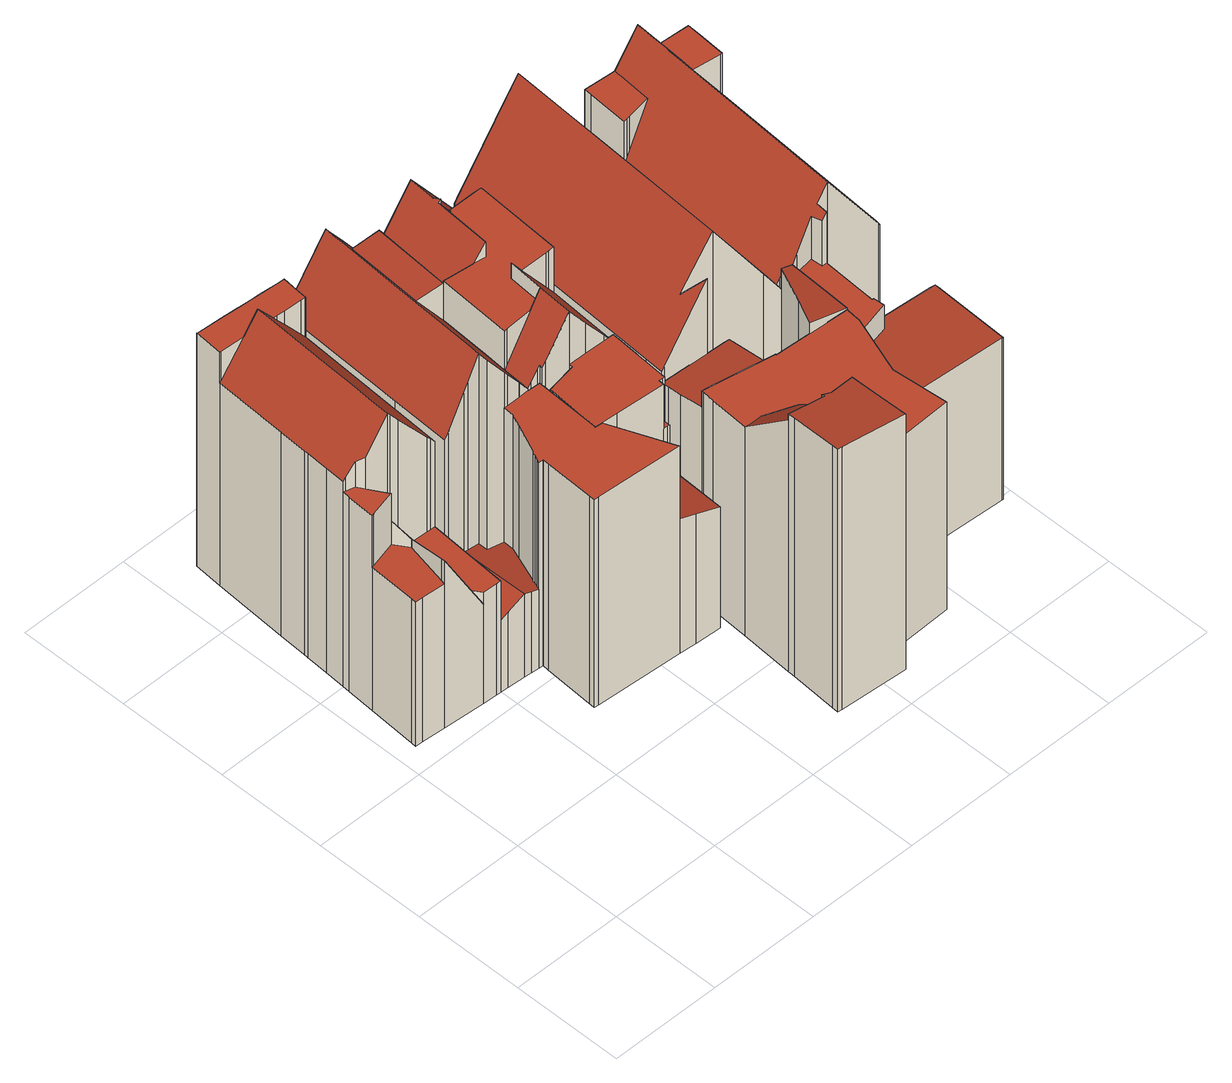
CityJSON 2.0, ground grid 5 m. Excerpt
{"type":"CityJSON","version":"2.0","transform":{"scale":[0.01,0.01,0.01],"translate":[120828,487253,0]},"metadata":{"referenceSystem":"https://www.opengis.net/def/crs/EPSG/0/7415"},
"CityObjects":{
"building1":{"type":"Building","attributes":{"dak_type":"slanted","data_area":37.98,"data_coverage":0.79,"geconstateerd":false,"gid":16989538,"h_dak_50p":11.69,"h_dak_70p":12.41,"h_dak_max":13.31,"h_dak_min":3.98,"h_maaiveld":0.32,"kas_warenhuis":false,"lod11_replace":false,"ondergronds_type":"above ground","oorspronkelijkbouwjaar":1005,"pw_actueel":"yes","pw_bron":"ahn3","reconstructie_methode":"tudelft3d-geoflow","reconstruction_skipped":false,"rmse_lod12":3.16,"rmse_lod13":1.76,"rmse_lod22":0.305,"rn":1,"status":"Pand in gebruik","t_run":114.34,"val3dity_codes_lod12":"[]","val3dity_codes_lod13":"[]","val3dity_codes_lod22":"[303]"},"children":["building1-1"]},
"building1-1":{"type":"BuildingPart","parents":["building1"],"geometry":[{"type":"Solid","lod":"2.2","boundaries":[[[[0,1,2,3,4,5,6,7,8,9,10,11,12,13,14,15,16,17,18,19,20,21,22,23,24,25,26,27,28,29]],[[30,8,7,31,32]],[[33,1,0,34,35]],[[36,6,5,37]],[[38,12,11,39]],[[40,24,23,41]],[[42,17,16,43]],[[37,5,4,44]],[[45,46,25,24,40]],[[47,48,19,18,49]],[[49,18,17,42]],[[31,7,6,36]],[[32,31,50,51]],[[52,53,54]],[[55,56,57]],[[58,59,57]],[[59,58,60,61]],[[43,16,15,62]],[[63,64,48,47]],[[65,66,22,21,67]],[[68,9,8,30]],[[69,13,12,38]],[[62,15,14,70]],[[71,72,26,25,46]],[[73,74,72,71]],[[75,76,77,78,79]],[[46,45,80]],[[77,76,75,80]],[[75,76,74,73]],[[79,78,81,82]],[[82,81,83,84]],[[85,86,87,88]],[[89,90,91,92]],[[70,14,13,69]],[[61,60,93,94]],[[94,93,64,63]],[[95,20,19,48]],[[67,21,20,95]],[[96,2,1,33]],[[97,98,76,75]],[[99,100,98,97,101]],[[101,97,102,103]],[[35,34,100,99]],[[104,29,28,105]],[[105,28,27,106]],[[106,27,26,72]],[[34,0,29,104]],[[44,4,3,107]],[[39,11,10,108]],[[109,96,90,89]],[[107,3,2,96,109]],[[84,83,110,111]],[[112,113,86,85]],[[108,10,9,68]],[[51,50,54]],[[56,55,53,52]],[[92,91,103,114]],[[115,111,110,113,112]],[[114,103,102,111,115]],[[41,23,22,66]],[[116,117,66,65]],[[88,87,117,116]],[[75,73,71,46,80]],[[34,104,105,106,72,74,76,98,100]],[[37,44,107,109,89,92,114,115,118,119,120,121,122,52,54,50,31,36]],[[103,91,90,96,33,35,99,101]],[[113,110,83,81,78,77,80,45,40,41,66,117,87,86]],[[62,70,69,38,39,108,68,30,32,51,54,53,55,57,59,61,94,63,47,49,42,43]],[[111,102,97,75,79,82,84]],[[88,116,65,67,95,48,64,93,60,58,57,56,52,122,121,120,119,118,115,112,85]]]],"semantics":{"surfaces":[{"type":"GroundSurface"},{"type":"WallSurface","on_footprint_edge":true},{"type":"WallSurface","on_footprint_edge":false},{"type":"RoofSurface"}],"values":[[0,1,1,1,1,1,1,1,1,1,1,1,2,2,2,2,2,1,2,1,1,1,1,1,2,2,2,2,2,2,2,2,2,1,2,2,1,1,1,2,2,2,2,1,1,1,1,1,1,2,1,2,2,1,2,2,2,2,2,1,2,2,3,3,3,3,3,3,3,3]]}}]},
"building2":{"type":"Building","attributes":{"dak_type":"slanted","data_area":53.43,"data_coverage":0.822,"geconstateerd":false,"gid":16989532,"h_dak_50p":11.53,"h_dak_70p":12.73,"h_dak_max":14,"h_dak_min":3.99,"h_maaiveld":0.319,"kas_warenhuis":false,"lod11_replace":false,"ondergronds_type":"above ground","oorspronkelijkbouwjaar":1005,"pw_actueel":"yes","pw_bron":"ahn3","reconstructie_methode":"tudelft3d-geoflow","reconstruction_skipped":false,"rmse_lod12":2.95,"rmse_lod13":1.25,"rmse_lod22":0.203,"rn":1,"status":"Pand in gebruik","t_run":145.62,"val3dity_codes_lod12":"[]","val3dity_codes_lod13":"[]","val3dity_codes_lod22":"[]"},"children":["building2-1"]},
"building2-1":{"type":"BuildingPart","parents":["building2"],"geometry":[{"type":"Solid","lod":"2.2","boundaries":[[[[123,124,125,126,127,128,129,130,131,132,133,134,135,136,137,138,139,140,141,142,143,144,145,146,147,148,23,149,150,151,152,153,17,154,155,156,157,158,159]],[[160,161,162,163]],[[164,123,159,165]],[[166,137,136,167]],[[167,136,135,168]],[[169,170,171,172]],[[173,143,142,174]],[[175,164,176]],[[177,131,130,178]],[[179,155,154,180]],[[181,156,155,179]],[[165,159,158,182]],[[183,147,146,184]],[[184,146,145,185]],[[186,185,145,144,187]],[[188,139,138,161,160]],[[174,142,141,189]],[[161,138,137,166]],[[190,191,185,186]],[[192,148,147,183]],[[193,23,148,192]],[[194,195,196,197]],[[198,199,195,194]],[[200,132,131,177]],[[182,158,157,201]],[[201,157,156,181]],[[202,17,153,203]],[[180,154,17,202]],[[204,205,170,169]],[[206,127,126,207]],[[208,209,210]],[[211,125,124,208]],[[212,134,133,213]],[[209,208,124,123,164,175]],[[187,144,143,173]],[[197,196,191,190]],[[214,215,216,217]],[[218,129,128,219]],[[217,216,220,221]],[[221,220,219,222]],[[222,219,128,127,206]],[[178,130,129,218]],[[207,126,125,211]],[[223,140,139,188]],[[189,141,140,223]],[[163,162,213,224]],[[224,213,133,132,200]],[[168,135,134,212]],[[203,153,152,225]],[[225,152,151,226,227]],[[227,226,228,229]],[[229,228,230,231]],[[232,150,149,233]],[[233,149,23,193]],[[226,151,150,232]],[[231,230,234,235]],[[236,237,238,239]],[[235,234,237,236]],[[239,238,205,204,240]],[[240,204,215,214]],[[172,171,199,198]],[[209,175,176,210]],[[168,212,213,162,161,166,167]],[[230,228,226,232,233,193,192,183,241,242,243]],[[203,225,227,229,231,235,236,244,245,246,247,248,179,180,202]],[[239,240,214,217,221,222,206,207,211,208,210,176,164,165,182,201,181,179,248,247,246,245,244,236]],[[237,234,230,243,242,241,183,184,185,191,196,195,199,171,170,205,238]],[[169,172,198,194,197,190,186,187,173,174,189,223,188,160,163,224,200,177,178,218,219,220,216,215,204]]]],"semantics":{"surfaces":[{"type":"GroundSurface"},{"type":"WallSurface","on_footprint_edge":false},{"type":"WallSurface","on_footprint_edge":true},{"type":"RoofSurface"}],"values":[[0,1,2,2,2,1,2,1,2,2,2,2,2,2,2,2,2,2,1,2,2,1,1,2,2,2,2,2,1,2,1,2,2,2,2,1,1,2,1,1,2,2,2,2,2,1,2,2,2,2,1,1,2,2,2,1,1,1,1,1,1,3,3,3,3,3,3,3]]}}]},
"building3":{"type":"Building","attributes":{"dak_type":"slanted","data_area":38.58,"data_coverage":0.84,"geconstateerd":false,"gid":16989536,"h_dak_50p":11.95,"h_dak_70p":12.9,"h_dak_max":14.07,"h_dak_min":8.56,"h_maaiveld":1.52,"kas_warenhuis":false,"lod11_replace":false,"ondergronds_type":"above ground","oorspronkelijkbouwjaar":1005,"pw_actueel":"yes","pw_bron":"ahn3","reconstructie_methode":"tudelft3d-geoflow","reconstruction_skipped":false,"rmse_lod12":2.09,"rmse_lod13":1.74,"rmse_lod22":0.554,"rn":1,"status":"Pand in gebruik","t_run":116.1,"val3dity_codes_lod12":"[]","val3dity_codes_lod13":"[]","val3dity_codes_lod22":"[]"},"children":["building3-1"]},
"building3-1":{"type":"BuildingPart","parents":["building3"],"geometry":[{"type":"Solid","lod":"2.2","boundaries":[[[[249,250,251,252,253,254,255,256,257,258,259,260,261,262,263,264,265,266,267,268,269,270,271,272,273,274,275,276,277,278,279,280,281,282]],[[283,277,276,284]],[[285,273,272,286]],[[287,288,289,290,291]],[[292,293,288,287]],[[293,268,267,294]],[[295,266,265,296]],[[297,270,269,298]],[[284,276,275,299]],[[300,271,270,297]],[[301,302,303,304]],[[305,282,281,306]],[[306,281,280,307]],[[308,258,257,309]],[[310,260,259,311]],[[311,259,258,308]],[[312,261,260,310,313]],[[314,315,316,317]],[[318,319,320,321]],[[321,320,322]],[[299,275,274,323]],[[286,272,271,300]],[[313,310,315,314]],[[317,316,309,324]],[[325,294,267,266,295]],[[298,269,268,293,292]],[[326,327,322]],[[328,329,294,325]],[[330,249,282,305]],[[331,255,254,332]],[[333,334,335,336]],[[291,290,319,318]],[[290,289,337,338]],[[339,340,341]],[[342,343,341]],[[344,345,323,346]],[[336,335,253,252,347]],[[348,349,340,339]],[[347,252,251,350]],[[351,279,278,352]],[[353,354,355]],[[354,353,343,342]],[[296,265,264,356]],[[356,264,263,357]],[[358,262,261,312]],[[357,263,262,358]],[[338,337,329,328]],[[352,278,277,283]],[[359,360,361]],[[345,344,361]],[[360,359,302,301]],[[332,254,253,335]],[[327,256,255,331]],[[362,363,334,333]],[[363,362,355]],[[346,323,274,273,285,364]],[[364,285,349,348]],[[324,309,257,256,327,326]],[[304,303,365,366]],[[367,250,249,330]],[[368,369,370,371]],[[372,373,374]],[[366,365,375,373,372]],[[373,375,376]],[[371,370,376]],[[350,251,250,367,377]],[[377,367,369,368]],[[307,280,279,351]],[[309,316,315,310,311,308]],[[294,329,337,289,288,293]],[[338,328,325,295,296,356,357,358,312,313,314,317,324,326,322,320,319,290]],[[334,363,355,354,342,291,318,321,322,327,331,332,335]],[[340,349,285,286,300,297,298,292,287,291,342,341]],[[374,378,351,352,283,284,299,323,345,361,360,301,304,366,372]],[[376,370,369,367,330,305,306,307,351,378,374,373]],[[371,376,375,365,303,302,359,361,344,346,364,348,339,341,343,353,355,362,333,336,347,350,377,368]]]],"semantics":{"surfaces":[{"type":"GroundSurface"},{"type":"WallSurface","on_footprint_edge":true},{"type":"WallSurface","on_footprint_edge":false},{"type":"RoofSurface"}],"values":[[0,1,1,2,2,1,1,1,1,1,2,1,1,1,1,1,1,2,2,2,1,1,2,2,1,1,2,2,1,1,2,2,2,2,2,2,1,2,1,1,2,2,1,1,1,1,2,1,2,2,2,1,1,2,2,1,2,1,2,1,2,2,2,2,2,1,2,1,3,3,3,3,3,3,3,3]]}}]},
"building4":{"type":"Building","attributes":{"dak_type":"slanted","data_area":44.9,"data_coverage":0.927,"geconstateerd":false,"gid":16989530,"h_dak_50p":11.77,"h_dak_70p":12.56,"h_dak_max":14.57,"h_dak_min":10.55,"h_maaiveld":0.948,"kas_warenhuis":false,"lod11_replace":false,"ondergronds_type":"above ground","oorspronkelijkbouwjaar":1005,"pw_actueel":"yes","pw_bron":"ahn3","reconstructie_methode":"tudelft3d-geoflow","reconstruction_skipped":false,"rmse_lod12":1.11,"rmse_lod13":2.36,"rmse_lod22":0.375,"rn":1,"status":"Pand in gebruik","t_run":96.39,"val3dity_codes_lod12":"[]","val3dity_codes_lod13":"[]","val3dity_codes_lod22":"[]"},"children":["building4-1"]},
"building4-1":{"type":"BuildingPart","parents":["building4"],"geometry":[{"type":"Solid","lod":"2.2","boundaries":[[[[379,380,381,382,383,384,385,386,387,388,389,390,391,392,393,394,395,396,397,398,399,400,401,402,403,404,405,406,407,408]],[[409,403,402,410]],[[411,400,399,412]],[[413,401,400,411]],[[414,394,393,415]],[[416,388,387,417]],[[417,387,386,418]],[[419,379,408,420]],[[421,380,379,419]],[[410,402,401,413]],[[412,399,398,422]],[[423,382,381,424]],[[425,389,388,416]],[[426,391,390,427]],[[428,396,395,429]],[[429,395,394,414]],[[430,431,432,433]],[[434,435,436,437]],[[438,384,383,439]],[[427,390,389,425]],[[437,436,440,441]],[[415,393,392,442]],[[441,440,443,444]],[[445,407,406,446]],[[447,448,435,434]],[[422,398,397,432]],[[433,432,397,396,428]],[[449,450,431,430]],[[451,452,450,449]],[[453,404,403,409]],[[454,455,452,451]],[[446,406,405,455,454]],[[455,405,404,453]],[[420,408,407,445]],[[424,381,380,421]],[[456,385,384,438]],[[418,386,385,456,457]],[[457,456,448,447]],[[444,443,458,459,460]],[[460,459,461,462]],[[459,458,463,464]],[[464,463,465,466]],[[466,465,467]],[[468,442,392,391,426]],[[462,461,442,468]],[[439,383,382,423]],[[453,409,410,413,411,412,422,432,431,450,452,455]],[[443,440,436,435,448,456,438,439,423,424,421,419,420,445,446,454,451,449,430,433,428,429,414,415,469,467,465,463,458]],[[467,469,415,442,461,459,464,466]],[[441,444,460,462,468,426,427,425,416,417,418,457,447,434,437]]]],"semantics":{"surfaces":[{"type":"GroundSurface"},{"type":"WallSurface","on_footprint_edge":true},{"type":"WallSurface","on_footprint_edge":false},{"type":"RoofSurface"}],"values":[[0,1,1,1,1,1,1,1,1,1,1,1,1,1,1,1,2,2,1,1,2,1,2,1,2,1,1,2,2,1,2,1,1,1,1,1,1,2,2,2,2,2,2,1,2,1,3,3,3,3]]}}]},
"building5":{"type":"Building","attributes":{"dak_type":"slanted","data_area":66.9,"data_coverage":0.853,"geconstateerd":false,"gid":16989534,"h_dak_50p":13.22,"h_dak_70p":14.23,"h_dak_max":16,"h_dak_min":4,"h_maaiveld":1.53,"kas_warenhuis":false,"lod11_replace":false,"ondergronds_type":"above ground","oorspronkelijkbouwjaar":1005,"pw_actueel":"yes","pw_bron":"ahn3","reconstructie_methode":"tudelft3d-geoflow","reconstruction_skipped":false,"rmse_lod12":2.83,"rmse_lod13":1.52,"rmse_lod22":0.281,"rn":1,"status":"Pand in gebruik","t_run":102.99,"val3dity_codes_lod12":"[]","val3dity_codes_lod13":"[303]","val3dity_codes_lod22":"[303]"},"children":["building5-1"]},
"building5-1":{"type":"BuildingPart","parents":["building5"],"geometry":[{"type":"Solid","lod":"2.2","boundaries":[[[[470,471,472,473,474,475,476,477,478,479,480,481,482,483,484,485,486,487,488,489,490,491,492,493]],[[494,470,493,495]],[[496,492,491,497]],[[498,486,485,499]],[[500,501,484,483,502]],[[503,504,501,500]],[[505,506,507,504,503]],[[508,509,507,506]],[[502,483,482,510]],[[511,475,474,512]],[[513,476,475,511]],[[514,487,486,498]],[[515,473,472,516]],[[517,518,519,520]],[[495,493,492,496]],[[521,490,489,522]],[[497,491,490,521,523]],[[523,521,518,517]],[[524,488,487,514]],[[522,489,488,524]],[[499,485,484,501]],[[506,507,525,526]],[[526,525,479,478,527]],[[510,482,481,528,529]],[[529,528,507,506,505]],[[520,519,509,508]],[[530,480,479,525]],[[528,481,480,530]],[[512,474,473,515]],[[516,472,471,531]],[[532,477,476,513]],[[527,478,477,532]],[[531,471,470,494]],[[499,501,504,507,509,519,518,521,522,524,514,498]],[[529,505,503,500,502,510]],[[528,530,525,507]],[[533,534,535,520,508,506,526,527,532,513,511,512]],[[535,534,533,512,515,516,531,494,495,496,497,523,517,520]]]],"semantics":{"surfaces":[{"type":"GroundSurface"},{"type":"WallSurface","on_footprint_edge":true},{"type":"WallSurface","on_footprint_edge":false},{"type":"RoofSurface"}],"values":[[0,1,1,1,1,2,2,2,1,1,1,1,1,2,1,1,1,2,1,1,1,2,1,1,2,2,1,1,1,1,1,1,1,3,3,3,3,3]]}}]},
"building6":{"type":"Building","attributes":{"dak_type":"slanted","data_area":63.16,"data_coverage":0.854,"geconstateerd":false,"gid":14483282,"h_dak_50p":11.99,"h_dak_70p":12.71,"h_dak_max":14.38,"h_dak_min":9.49,"h_maaiveld":1.38,"kas_warenhuis":false,"lod11_replace":false,"ondergronds_type":"above ground","oorspronkelijkbouwjaar":1005,"pw_actueel":"yes","pw_bron":"ahn3","reconstructie_methode":"tudelft3d-geoflow","reconstruction_skipped":false,"rmse_lod12":1.67,"rmse_lod13":1.71,"rmse_lod22":0.0853,"rn":1,"status":"Pand in gebruik","t_run":141.23,"val3dity_codes_lod12":"[]","val3dity_codes_lod13":"[]","val3dity_codes_lod22":"[]"},"children":["building6-1"]},
"building6-1":{"type":"BuildingPart","parents":["building6"],"geometry":[{"type":"Solid","lod":"2.2","boundaries":[[[[536,537,538,539,540,541,542,543,544,545,546,547,548,549,550,551,552,553,554,555,556,557,558,559,560,561,562,563,564,565,566,567,568,569,570,571,572,573]],[[574,542,541,575]],[[576,570,569,577]],[[578,553,552,579]],[[580,567,566,581]],[[582,538,537,583]],[[579,552,551,584]],[[585,539,538,582]],[[586,554,553,578]],[[587,555,554,586]],[[588,589,590,591]],[[592,560,559,593]],[[594,549,548,595]],[[596,544,543,597]],[[598,556,555,587]],[[599,557,556,598]],[[600,601,589,588]],[[595,548,547,602]],[[584,551,550,590]],[[603,580,604,605]],[[591,590,550,549,594]],[[606,607,536,573,608]],[[608,573,572,609]],[[609,572,571,610]],[[575,541,540,611]],[[612,613,611,614]],[[615,616,617,618]],[[619,565,564,620]],[[621,545,544,596]],[[613,612,622]],[[623,624,622]],[[583,537,536,607]],[[605,604,625,626]],[[627,568,567,580,603]],[[577,569,568,627]],[[624,623,616,615]],[[593,559,558,628]],[[629,561,560,592,630]],[[630,592,631,632]],[[632,631,601,600]],[[618,617,607,606]],[[614,611,540,539,585]],[[633,634,602,635]],[[635,602,547,546,636]],[[581,566,565,619]],[[628,558,557,599]],[[637,562,561,629]],[[638,639,640,641]],[[642,643,634,633]],[[641,640,643,642]],[[636,546,545,621]],[[610,571,570,576]],[[597,543,542,574]],[[639,563,562,637]],[[620,564,563,639,638]],[[626,625,644]],[[645,646,647,648,621,596,597,574,575,611,613,622,624,615,618,606,608,649,650,651,652]],[[616,623,622,612,614,585,582,583,607,617]],[[592,593,628,599,598,587,586,578,579,584,590,589,601,631]],[[636,621,648,647,646,645,652,651,650,649,608,609,653,654,644,625,604,580,581,619,620,638,641,642,633,635]],[[609,610,576,577,627,603,605,626,644,654,653]],[[600,588,591,594,595,602,634,643,640,639,637,629,630,632]]]],"semantics":{"surfaces":[{"type":"GroundSurface"},{"type":"WallSurface","on_footprint_edge":true},{"type":"WallSurface","on_footprint_edge":false},{"type":"RoofSurface"}],"values":[[0,1,1,1,1,1,1,1,1,1,2,1,1,1,1,1,2,1,1,2,1,1,1,1,1,2,2,1,1,2,2,1,2,1,1,2,1,1,2,2,2,1,2,1,1,1,1,2,2,2,1,1,1,1,1,2,3,3,3,3,3,3]]}}]}
},
"vertices":[
[109,1345,32],[117,1470,32],[119,1504,32],[125,1596,32],[132,1696,32],[133,1714,32],[141,1839,32],[163,2172,32],[172,2298,32],[175,2297,32],[285,2287,32],[352,2280,32],[391,2276,32],[421,2274,32],[474,2268,32],[478,2268,32],[552,2261,32],[576,2259,32],[571,2190,32],[568,2141,32],[568,2138,32],[522,1453,32],[521,1440,32],[498,1082,32],[479,1084,32],[416,1088,32],[230,1100,32],[124,1107,32],[93,1109,32],[94,1131,32],[172,2298,1238],[163,2172,1080],[163,2172,1236],[117,1470,1037],[109,1345,772],[109,1345,1039],[141,1839,1085],[133,1714,1086],[391,2276,1244],[352,2280,1243],[479,1084,607],[498,1082,608],[576,2259,1249],[552,2261,1249],[132,1696,1087],[416,1088,605],[416,1088,543],[568,2141,1247],[568,2141,1042],[571,2190,1248],[168,2172,1086],[168,2172,1236],[343,2159,1340],[343,2159,1240],[273,2164,1239],[413,2153,1242],[413,2153,1247],[417,2153,1242],[431,2152,1223],[431,2152,1243],[466,2149,1178],[466,2149,1244],[478,2268,1247],[565,2141,1247],[565,2141,1045],[521,1440,1050],[521,1440,610],[522,1453,1050],[175,2297,1238],[421,2274,1245],[474,2268,1247],[230,1100,896],[230,1100,777],[235,1120,889],[235,1120,776],[278,1315,816],[278,1315,772],[278,1315,602],[291,1376,603],[291,1376,793],[385,1139,604],[295,1393,603],[295,1393,787],[292,1393,603],[292,1393,792],[346,1451,1284],[346,1451,605],[484,1443,609],[484,1443,1100],[131,1501,1107],[131,1501,1036],[170,1492,1035],[170,1492,1165],[545,2143,1072],[545,2143,1246],[568,2138,1042],[119,1504,1037],[239,1379,892],[239,1379,771],[119,1348,1038],[119,1348,772],[239,1379,1034],[190,1460,990],[190,1460,1035],[94,1131,777],[93,1109,777],[124,1107,777],[125,1596,1088],[285,2287,1242],[119,1504,1090],[296,1454,603],[296,1454,787],[308,1453,1334],[308,1453,604],[190,1460,1196],[296,1454,1350],[501,1442,1078],[501,1442,609],[297,1462,1350],[301,1527,1349],[310,1651,1347],[318,1786,1345],[341,2127,1340],
[968,2169,32],[945,1821,32],[930,1594,32],[924,1508,32],[916,1384,32],[914,1361,32],[919,1360,32],[970,1357,32],[954,1124,32],[949,1053,32],[981,1050,32],[1172,1038,32],[1301,1029,32],[1282,752,32],[1166,760,32],[1088,765,32],[702,791,32],[681,792,32],[683,818,32],[698,1042,32],[700,1069,32],[697,1069,32],[679,1070,32],[643,1073,32],[613,1075,32],[534,1080,32],[498,1091,32],[516,1364,32],[518,1386,32],[536,1658,32],[574,2232,32],[612,2255,32],[768,2241,32],[774,2240,32],[842,2234,32],[955,2223,32],[971,2222,32],[1088,765,1106],[1088,765,729],[1076,796,732],[1076,796,1105],[968,2169,1085],[971,2222,1084],[1166,760,700],[1282,752,657],[1301,1029,644],[788,1311,1087],[788,1311,395],[763,1257,406],[763,1257,1089],[700,1069,1096],[698,1042,1097],[968,2169,1280],[838,2178,1273],[954,1124,1093],[970,1357,1084],[768,2241,1380],[612,2255,1131],[774,2240,1372],[955,2223,1108],[613,1075,462],[643,1073,453],[679,1070,442],[679,1070,1096],[697,1069,1096],[702,791,1107],[683,818,1106],[686,1086,1096],[686,1086,439],[534,1080,421],[498,1082,402],[697,1118,1094],[697,1118,434],[697,1109,435],[697,1109,1095],[703,1124,1094],[703,1124,432],[949,1053,1096],[842,2234,1273],[576,2259,1074],[574,2232,1074],[791,1359,1085],[791,1359,391],[916,1384,1091],[924,1508,1090],[945,1821,1088],[945,1821,1278],[818,1830,1272],[930,1594,1089],[1172,1038,691],[981,1050,761],[810,1359,1243],[810,1359,1085],[866,1360,1084],[866,1360,1161],[919,1360,1084],[914,1361,1084],[869,1360,1084],[869,1360,1156],[914,1361,1091],[681,792,1107],[981,1050,1096],[536,1658,1090],[518,1386,386],[518,1386,1097],[535,1387,395],[535,1387,1124],[622,1395,439],[622,1395,1260],[516,1364,387],[498,1091,401],[644,1397,432],[644,1397,1296],[707,1403,1394],[707,1403,413],[704,1358,417],[704,1358,1395],[791,1359,1269],[613,1088,461],[620,1321,444],[621,1356,442],[712,1462,1394],[712,1472,1393],[739,1836,1387],[762,2153,1382],[764,2184,1381],
[1374,2131,152],[1368,2052,152],[1368,2040,152],[1343,1672,152],[1342,1657,152],[1341,1640,152],[1323,1361,152],[1321,1335,152],[1303,1056,152],[1301,1029,152],[1291,1030,152],[1274,1031,152],[1052,1046,152],[977,1051,152],[956,1052,152],[949,1053,152],[956,1149,152],[965,1286,152],[966,1299,152],[969,1342,152],[970,1357,152],[961,1358,152],[929,1360,152],[914,1361,152],[923,1488,152],[945,1822,152],[971,2220,152],[971,2222,152],[981,2221,152],[1138,2211,152],[1169,2209,152],[1375,2196,152],[1378,2197,152],[1377,2185,152],[981,2221,1084],[971,2222,1069],[923,1488,1088],[914,1361,1092],[984,1341,1198],[984,1341,859],[1101,1339,860],[1101,1339,1096],[1101,1339,1372],[969,1342,1175],[969,1342,858],[966,1299,858],[965,1286,1097],[956,1149,1096],[961,1358,1162],[970,1357,1175],[971,2220,1069],[929,1360,1114],[1137,1798,1368],[1137,1798,1290],[1152,1996,1289],[1152,1996,1366],[1377,2185,1064],[1378,2197,1064],[1375,2196,1068],[1301,1029,864],[1303,1056,864],[1274,1031,864],[1291,1030,864],[1052,1046,1094],[1274,1031,1092],[1276,1056,1093],[1276,1056,864],[1290,1056,864],[1290,1056,1092],[1186,1338,1250],[1186,1338,1095],[1274,1336,1094],[1274,1336,1125],[1295,1336,1094],[945,1822,1080],[1303,1056,1092],[966,1299,1097],[1321,1335,1094],[1321,1335,1057],[993,1304,1096],[993,1304,859],[1374,2131,1063],[1323,1361,1057],[1341,1640,1059],[1317,1657,1293],[1317,1657,1096],[1342,1657,1060],[1342,1657,1294],[1100,1323,860],[1100,1323,1096],[1059,1495,1292],[1059,1495,1290],[1060,1495,1292],[1113,1498,1371],[1113,1498,1292],[957,1821,1288],[957,1821,1098],[945,1822,1288],[1343,1672,1294],[937,1489,1290],[937,1489,1109],[1368,2040,1291],[1169,2209,1364],[1138,2211,1318],[1126,1657,1291],[1126,1657,1369],[1180,1657,1292],[949,1053,1095],[956,1052,1095],[977,1051,1095],[1086,1805,1290],[1086,1805,1292],[1085,1805,1290],[1303,1657,1293],[1303,1657,1115],[923,1488,1290],[1157,2056,1289],[1157,2056,1366],[1368,2052,1063],[1352,2053,1291],[1352,2053,1087],[1329,2053,1120],[1329,2053,1291],[1166,2055,1380],[1166,2055,1352],[1160,2092,1365],[1166,2055,1289],[1210,2055,1289],[1368,2052,1291],[1168,2203,1364],
[1943,770,95],[1940,734,95],[1938,704,95],[1853,450,95],[1879,200,95],[1623,192,95],[1566,190,95],[1564,139,95],[1562,93,95],[1261,113,95],[1240,115,95],[1242,146,95],[1256,349,95],[1258,384,95],[1274,622,95],[1285,791,95],[1285,793,95],[1289,844,95],[1289,855,95],[1297,970,95],[1301,1037,95],[1303,1071,95],[1602,1051,95],[1623,1049,95],[1622,1030,95],[1611,866,95],[1606,796,95],[1606,792,95],[1615,791,95],[1642,790,95],[1622,1030,1060],[1623,1049,1056],[1303,1071,1050],[1301,1037,1056],[1602,1051,1056],[1285,791,1176],[1274,622,1172],[1261,113,1452],[1562,93,1417],[1564,139,1413],[1943,770,1180],[1642,790,1178],[1940,734,1179],[1297,970,1070],[1853,450,1172],[1938,704,1178],[1240,115,1454],[1256,349,1431],[1242,146,1451],[1289,844,1177],[1285,793,1176],[1333,847,1178],[1333,847,1096],[1289,855,1094],[1289,855,1177],[1575,377,1390],[1575,377,1169],[1459,366,1168],[1459,366,1405],[1623,192,1165],[1879,200,1167],[1424,380,1168],[1424,380,1408],[1258,384,1397],[1427,368,1168],[1427,368,1408],[1615,791,1178],[1606,792,1178],[1572,321,1395],[1572,321,1168],[1366,841,1178],[1366,841,1097],[1438,827,1178],[1438,827,1100],[1611,866,1094],[1606,796,1178],[1606,796,1108],[1566,190,1165],[1566,190,1408],[1371,373,1168],[1371,373,1402],[1371,373,1415],[1282,382,1398],[1282,382,1425],[1378,398,1168],[1378,398,1378],[1398,470,1170],[1398,470,1310],[1355,617,1173],[1258,384,1427],[1300,620,1172],
[1379,2198,153],[1392,2198,153],[1633,2179,153],[1640,2178,153],[1680,2175,153],[1969,2152,153],[1992,2150,153],[1989,2113,153],[1923,1118,153],[1934,1117,153],[1966,1115,153],[1962,1067,153],[1951,890,153],[1943,770,153],[1765,781,153],[1606,792,153],[1614,910,153],[1614,919,153],[1623,1049,153],[1604,1051,153],[1518,1056,153],[1315,1070,153],[1303,1071,153],[1309,1157,153],[1379,2198,1092],[1309,1157,1105],[1303,1071,1106],[1315,1070,1124],[1614,910,447],[1606,792,471],[1765,781,1234],[1765,781,468],[1943,770,1188],[1824,897,1218],[1824,897,442],[1912,1074,1193],[1912,1074,1086],[1912,1074,404],[1834,1085,1213],[1834,1085,404],[1951,890,1184],[1969,2152,1099],[1680,2175,1564],[1992,2150,1063],[1614,919,445],[1640,2178,1501],[1633,2179,1491],[1461,1136,1345],[1461,1136,406],[1608,1116,405],[1608,1116,1577],[1518,1056,420],[1604,1051,419],[1518,1056,1442],[1623,1049,418],[1934,1117,394],[1934,1117,1056],[1923,1118,1073],[1962,1067,403],[1962,1067,1180],[1966,1115,393],[1392,2198,1112],[1989,2113,1063],[1678,2151,1565],[1659,1869,1568],[1652,1765,1569],
[2350,2130,138],[2484,2123,138],[2492,2123,138],[2489,2076,138],[2480,1940,138],[2478,1909,138],[2425,1105,138],[2424,1084,138],[2418,1085,138],[2176,1101,138],[2125,1104,138],[2121,1052,138],[2109,866,138],[2105,805,138],[2112,804,138],[2382,786,138],[2404,785,138],[2403,768,138],[2380,426,138],[2380,415,138],[2376,415,138],[1921,441,138],[1922,450,138],[1923,473,138],[1939,713,138],[1946,814,138],[1962,1058,138],[1964,1085,138],[1966,1115,138],[1947,1116,138],[1923,1118,138],[1978,1936,138],[1989,2114,138],[1990,2118,138],[1992,2150,138],[2066,2146,138],[2137,2142,138],[2247,2136,138],[2425,1105,1037],[2478,1909,1042],[1992,2150,1269],[1990,2118,1268],[2403,768,959],[2404,785,958],[1978,1936,1047],[1923,1118,1047],[2492,2123,1252],[2484,2123,1253],[2382,786,959],[2489,2076,1252],[2380,426,975],[2380,415,975],[2113,797,1088],[2113,797,964],[2112,804,964],[2112,804,1088],[1939,713,971],[1923,473,982],[2105,805,1088],[2109,866,1087],[2418,1085,1046],[2424,1084,1037],[2376,415,975],[1921,441,983],[2115,754,1089],[2115,754,966],[2121,1052,1084],[1978,1936,1268],[1994,1939,1071],[1994,1939,1267],[2350,2130,1267],[2350,2130,1257],[2247,2136,1428],[2137,2142,1264],[2066,2146,1266],[2480,1940,1042],[2472,1940,1252],[2472,1940,1055],[2480,1940,1252],[2344,2012,1263],[2344,2012,1256],[2349,2103,1257],[2349,2103,1266],[1947,1116,1083],[1966,1115,1110],[2176,1101,1425],[2344,1953,1256],[2341,1953,1256],[2341,1953,1261],[2009,1942,1093],[2009,1942,1267],[1989,2114,1268],[1922,450,983],[1946,814,1088],[1939,713,1089],[1958,717,970],[1958,717,1089],[2099,1053,1315],[2099,1053,1084],[2121,1052,1348],[2125,1104,1348],[1962,1058,1084],[1964,1085,1110],[1964,1085,1084],[2010,1092,1084],[2010,1092,1179],[2096,1104,1305],[2096,1104,1084],[2125,1963,1263],[2235,1963,1428],[2230,1890,1427],[2177,1116,1425],[2177,1113,1425],[2246,2124,1428],[2245,2102,1428],[2242,2061,1428],[2237,1983,1428],[2135,2113,1264],[2135,2107,1264]
]}
